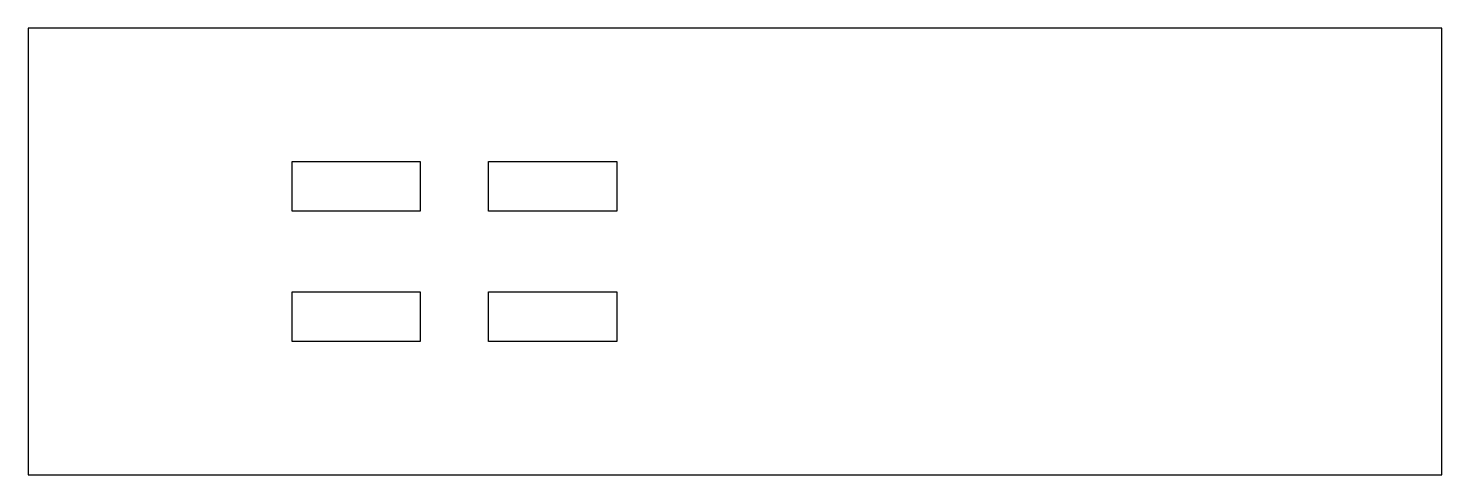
# Model space of a CAD drawing. Header units: millimetres. Extents: x -27 to 27.1, y -8.6 to 8.6.
import ezdxf

# ---------------------------------------------------------------- set-up
doc = ezdxf.new("R2010")
doc.units = ezdxf.units.MM
doc.layers.add('CUTOUTS', color=1, linetype='CONTINUOUS')
doc.layers.add('PERIMETER', color=5, linetype='CONTINUOUS')

msp = doc.modelspace()

# ---------------------------------------------------------------- linework, layer by layer
at = {"layer": 'CUTOUTS'}
for p, q in [((-16.95, 3.45), (-12.05, 3.45)), ((-16.95, 1.55), (-16.95, 3.45)), ((-12.05, 3.45), (-12.05, 1.55)), ((-9.429, 1.55), (-9.429, 3.45)), ((-9.429, 3.45), (-4.529, 3.45)), ((-4.529, 3.45), (-4.529, 1.55)), ((-12.05, 1.55), (-16.95, 1.55)), ((-4.529, 1.55), (-9.429, 1.55)), ((-16.95, -3.45), (-16.95, -1.55)), ((-16.95, -1.55), (-12.05, -1.55)), ((-12.05, -1.55), (-12.05, -3.45)), ((-9.429, -3.45), (-9.429, -1.55)), ((-9.429, -1.55), (-4.529, -1.55)), ((-4.529, -1.55), (-4.529, -3.45)), ((-12.05, -3.45), (-16.95, -3.45)), ((-4.529, -3.45), (-9.429, -3.45))]:
    msp.add_line(p, q, dxfattribs=at)
at = {"layer": 'PERIMETER'}
for p, q in [((-27.05, 8.55), (-27.05, -8.55)), ((27.05, 8.55), (-27.05, 8.55)), ((27.05, -8.55), (27.05, 8.55)), ((-27.05, -8.55), (27.05, -8.55))]:
    msp.add_line(p, q, dxfattribs=at)

doc.saveas('drawing.dxf')
